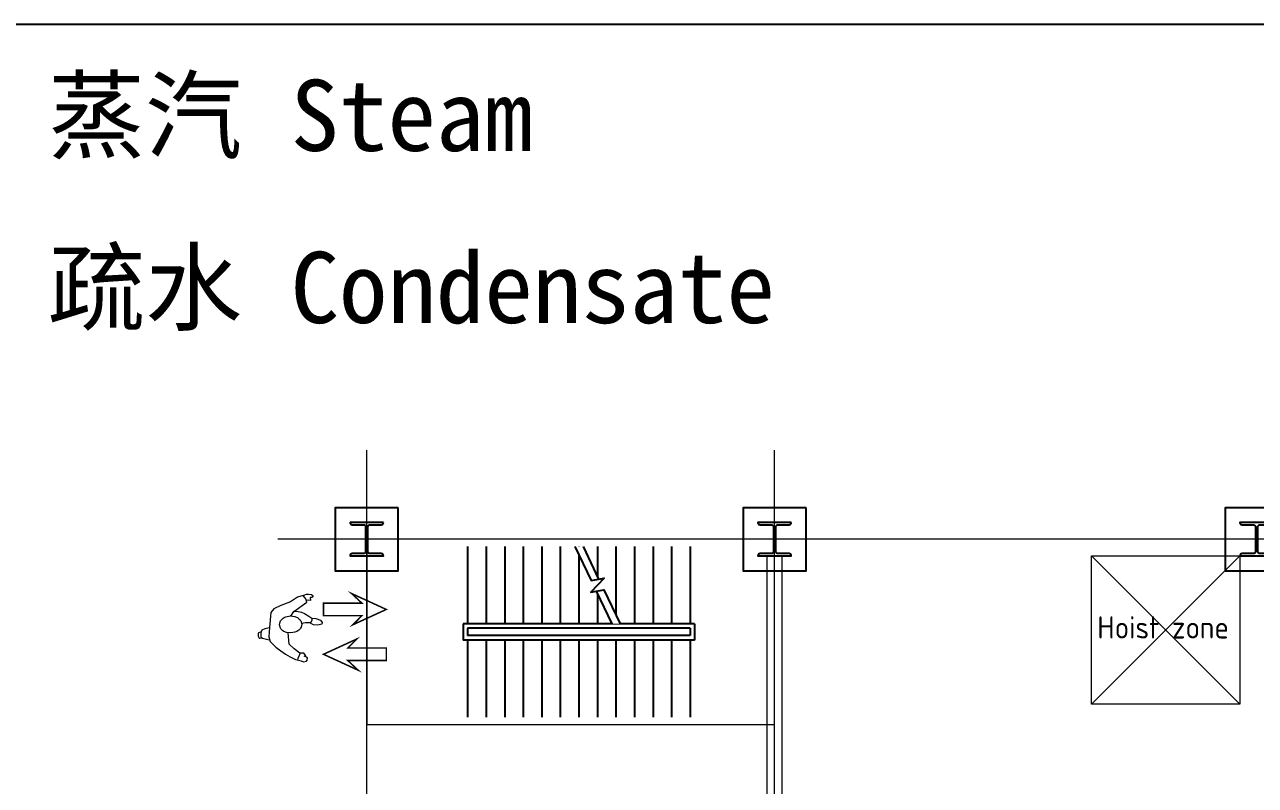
# Model space of a CAD drawing. Extents: x -681219 to -550379, y -242630 to -158199.
# Drawn here: x -671570 to -654972, y -207738 to -197475 of the extents above; entities that cross this region are included whole.
import ezdxf
from ezdxf.enums import TextEntityAlignment as Align
from ezdxf.lldxf.tags import DXFTag

# ---------------------------------------------------------------- set-up
doc = ezdxf.new("R2010")
doc.units = 0
doc.header["$LTSCALE"] = 1000
doc.layers.get('0').update_dxf_attribs({"linetype": 'CONTINUOUS'})
for name, color, linetype, lineweight in [('buyer', 6, 'CONTINUOUS', 0), ('famsun', 7, 'CONTINUOUS', 0), ('text1', 7, 'CONTINUOUS', 0), ('轴网_轴线', 1, 'CENTER2', 0)]:
    doc.layers.add(name, color=color, linetype=linetype, lineweight=lineweight)
doc.layers.add('GY_Bj_Hatch', color=9, linetype='CONTINUOUS')
doc.layers.add('GY_Zx', color=7, linetype='CONTINUOUS')
doc.styles.add('ISOCP', font='isocp.shx', dxfattribs={"bigfont": 'gbcbig.shx'})
tags = doc.linetypes.add('CENTER2', pattern=[28.575, 19.05, -3.175, 3.175, -3.175]).pattern_tags.tags
tags[10:11] = [DXFTag(74, 4), DXFTag(75, 0), DXFTag(340, '0'), DXFTag(46, 0.0), DXFTag(50, 0.0), DXFTag(44, 0.0), DXFTag(45, 0.0)]
tags[8:9] = [DXFTag(74, 4), DXFTag(75, 0), DXFTag(340, '0'), DXFTag(46, 0.0), DXFTag(50, 0.0), DXFTag(44, 0.0), DXFTag(45, 0.0)]
tags[6:7] = [DXFTag(74, 4), DXFTag(75, 0), DXFTag(340, '0'), DXFTag(46, 0.0), DXFTag(50, 0.0), DXFTag(44, 0.0), DXFTag(45, 0.0)]
tags[4:5] = [DXFTag(74, 4), DXFTag(75, 0), DXFTag(340, '0'), DXFTag(46, 0.0), DXFTag(50, 0.0), DXFTag(44, 0.0), DXFTag(45, 0.0)]

# ---------------------------------------------------------------- blocks, each defined once
blk = doc.blocks.new('轴网FB0EDE194AE0F5E0')
at = {"layer": 'GY_Bj_Hatch', "color": 255}
for points in [[(30575, 22925), (31425, 22925), (31425, 22075), (30575, 22075)], [(37075, 22925), (37925, 22925), (37925, 22075), (37075, 22075)], [(42575, 22925), (43425, 22925), (43425, 22075), (42575, 22075)]]:
    blk.add_lwpolyline(points, close=True, dxfattribs=at)
for points in [[(30775, 22725), (31225, 22725, -0.414214), (31195, 22695), (31045, 22695, 0.414214), (31015, 22665), (31015, 22335, 0.414214), (31045, 22305), (31195, 22305, -0.414214), (31225, 22275), (30775, 22275, -0.414214), (30805, 22305), (30955, 22305, 0.414214), (30985, 22335), (30985, 22665, 0.414214), (30955, 22695), (30805, 22695, -0.414214)], [(37275, 22725), (37725, 22725, -0.414214), (37695, 22695), (37545, 22695, 0.414214), (37515, 22665), (37515, 22335, 0.414214), (37545, 22305), (37695, 22305, -0.414214), (37725, 22275), (37275, 22275, -0.414214), (37305, 22305), (37455, 22305, 0.414214), (37485, 22335), (37485, 22665, 0.414214), (37455, 22695), (37305, 22695, -0.414214)], [(42775, 22725), (43225, 22725, -0.414214), (43195, 22695), (43045, 22695, 0.414214), (43015, 22665), (43015, 22335, 0.414214), (43045, 22305), (43195, 22305, -0.414214), (43225, 22275), (42775, 22275, -0.414214), (42805, 22305), (42955, 22305, 0.414214), (42985, 22335), (42985, 22665, 0.414214), (42955, 22695), (42805, 22695, -0.414214)]]:
    blk.add_lwpolyline(points, format="xyb", close=True, dxfattribs=at)
at = {"layer": '轴网_轴线'}
for p, q in [((37500, -1200), (37500, 23700)), ((43000, -1200), (43000, 23700)), ((-1200, 22500), (44200, 22500))]:
    blk.add_line(p, q, dxfattribs=at)
blk = doc.blocks.new('lt_yt2023121014075000', base_point=(241246, 78))
at = {"layer": 'GY_Bj_Hatch', "color": 2}
for p, q in [((241246, 1578), (242286, 1578)), ((242286, 1638), (242506, 1638)), ((242286, 1638), (242286, -1482)), ((242346, 1578), (242446, 1578)), ((242346, 1578), (242346, -1422)), ((242446, 1578), (242446, -1422)), ((242506, 1638), (242506, -1482)), ((242506, 1578), (243546, 1578)), ((241246, 1328), (242286, 1328)), ((242506, 1328), (243546, 1328)), ((241246, 1078), (242286, 1078)), ((242506, 1078), (243546, 1078)), ((241246, 828), (242286, 828)), ((242506, 828), (243546, 828)), ((241246, 578), (242286, 578)), ((242506, 578), (243546, 578)), ((241246, 328), (242286, 328)), ((242506, 328), (243546, 328)), ((241246, 78), (242286, 78)), ((242506, 78), (243546, 78)), ((241246, -172), (242286, -172)), ((242506, -172), (243546, -172)), ((241246, -422), (242286, -422)), ((242506, -422), (243546, -422)), ((241246, -672), (242286, -672)), ((242506, -672), (243546, -672)), ((241246, -922), (242286, -922)), ((242506, -922), (243546, -922)), ((241246, -1172), (242286, -1172)), ((242506, -1172), (243546, -1172)), ((241246, -1422), (242286, -1422)), ((242286, -1482), (242506, -1482)), ((242346, -1422), (242446, -1422)), ((242506, -1422), (243546, -1422))]:
    blk.add_line(p, q, dxfattribs=at)
blk.add_wipeout([(242286, 522), (241246, 22), (241246, 134), (242286, 634)]).dxf.layer = 'GY_Bj_Hatch'
for points in [[(241246, 22), (241703, 242), (241670, 418), (241861, 238), (241828, 414), (242286, 634)], [(241847, 312), (242286, 522)], [(241246, 134), (241684, 345)]]:
    blk.add_lwpolyline(points, dxfattribs=at)
at = {"layer": 'GY_Zx'}
for points in [[(243076, -1982, 0, 0, 0), (243076, 2268, 0, 0, 0), (241716, 2268, 0, 0, 0), (241716, 893, 80, 0, 0), (241716, 643, 0, 0, 0)], [(241716, -1982, 0, 0, 0), (241716, 18, 80, 0, 0), (241716, 268, 0, 0, 0)]]:
    blk.add_lwpolyline(points, format="xyseb", dxfattribs=at)
at = {"layer": '轴网_轴线'}
blk.add_lwpolyline([(241146, -2782), (243646, -2782), (243646, 2718), (241146, 2718), (241146, -2782)], dxfattribs=at)
blk = doc.blocks.new('宠物食品标准A0')
at = {"color": 0}
blk.add_lwpolyline([(20, 821), (20, 10), (1179, 10), (1179, 821)], close=True, dxfattribs=at)
at = {"style": 'ISOCP', "flags": 8}
for tag, height, p in [('建设单位', 6, (1109, 98)), ('项目名称', 6, (1109, 82)), ('设计', 6, (894, 66)), ('审定', 6, (974, 66)), ('设计阶段', 6, (1164, 66)), ('图纸名称1', 10, (1059, 58)), ('制图', 6, (894, 50)), ('审核', 6, (974, 50)), ('图别', 6, (1164, 50)), ('图纸名称2', 10, (1059, 42)), ('校核', 6, (894, 34)), ('设计号', 6, (974, 34)), ('图号', 4, (1164, 34)), ('图纸名称3', 10, (1059, 26)), ('日期', 6, (894, 18)), ('比例', 6, (974, 18)), ('版本号', 6, (1164, 18))]:
    blk.add_attdef(tag, text='', height=height, dxfattribs=at).set_placement(p, align=Align.MIDDLE_CENTER)
blk = doc.blocks.new('A$C251330D2')
at = {"color": 0, "linetype": 'ByBlock'}
for points in [[(37, -145), (-3, -206), (-178, -332), (-167, -375), (-131, -422), (-54, -401), (41, -335), (171, -286), (267, -241), (305, -191), (324, 10), (333, 134), (315, 198), (239, 275), (171, 323), (109, 371), (44, 406), (-27, 441), (-66, 450), (-103, 458), (-133, 473), (-175, 462), (-184, 450), (-189, 425), (-180, 411), (-144, 395), (-164, 393), (-155, 379), (-140, 355), (-120, 357), (-87, 355), (-56, 429), (-52, 447)], [(-86, 358), (-7, 298), (58, 237), (75, 81)], [(325, 13), (389, 29), (426, 47), (441, 83), (440, 135), (418, 154), (349, 170), (322, 176)], [(436, 72), (452, 74), (473, 83), (476, 95), (479, 108), (477, 127), (468, 143), (456, 152), (436, 150), (426, 148)], [(-248, -117), (-300, -112), (-362, -91), (-387, -59), (-381, -34), (-325, -20), (-267, -28), (-221, -54)], [(-10, -211), (-63, -206), (-106, -196), (-149, -180), (-207, -141), (-248, -117), (-247, -85), (-228, -55), (-193, -51), (-160, -52), (-109, -43)], [(-132, -421), (-154, -431), (-176, -438), (-202, -440), (-242, -437), (-264, -418), (-245, -396), (-225, -394), (-229, -353), (-198, -360), (-172, -355)]]:
    blk.add_lwpolyline(points, dxfattribs=at)
blk.add_lwpolyline([(-110, -37), (-101, 6, -0.105761), (-69, 46, -0.08678), (-18, 75), (36, 84), (95, 77, -0.08678), (143, 55, -0.105761), (178, 17), (191, -25), (182, -68, -0.105761), (150, -108, -0.08678), (104, -135), (45, -146), (-15, -139, -0.08678), (-63, -117, -0.105761), (-98, -79)], format="xyb", close=True, dxfattribs=at)
blk = doc.blocks.new('*U118')
at = {"color": 4, "linetype": 'ByBlock'}
blk.add_blockref('A$C251330D2', (0, 0), dxfattribs=at)

msp = doc.modelspace()

# ---------------------------------------------------------------- linework, layer by layer
at = {"layer": 'famsun'}
for p, q in [((-661355.4609, -211691.6983), (-661355.4609, -204641.6983)), ((-657180.4609, -206641.6983), (-655180.4609, -204641.6983)), ((-655180.4609, -206641.6983), (-657180.4609, -204641.6983))]:
    msp.add_line(p, q, dxfattribs=at)
msp.add_lwpolyline([(-655180.4609, -206641.6983), (-657180.4609, -206641.6983), (-657180.4609, -204641.6983), (-655180.4609, -204641.6983)], close=True, dxfattribs=at)

# ---------------------------------------------------------------- block references
at = {"layer": 'buyer', "rotation": 180}
msp.add_blockref('*U118', (-667942.6456, -205597.7654), dxfattribs=at)
at = {"layer": 'famsun', "xscale": -1}
msp.add_blockref('轴网FB0EDE194AE0F5E0', (-623955.4609, -226916.6983), dxfattribs=at)

# ---------------------------------------------------------------- texts
at = {"color": 1, "linetype": 'Continuous', "insert": (-671254.4816, -199293.5642), "char_height": 960, "attachment_point": 7}
msp.add_mtext('{\\fSimSun|b0|i0|c134|p2;蒸汽 Steam}', dxfattribs=at)
at = {"color": 6, "linetype": 'Continuous', "insert": (-671254.4816, -201606.3187), "char_height": 960, "attachment_point": 7}
msp.add_mtext('{\\fSimSun|b0|i0|c134|p2;疏水 Condensate}', dxfattribs=at)
at = {"layer": 'text1', "ltscale": 20, "insert": (-655328.9902, -205756.2414), "char_height": 300, "attachment_point": 9, "style": 'ISOCP'}
msp.add_mtext_dynamic_manual_height_columns('Hoist zone', width=16722.717465, gutter_width=355537.5, heights=[0], dxfattribs=at)

# ---------------------------------------------------------------- next in the draw order: block references
at = {"layer": 'GY_Bj_Hatch', "rotation": 270}
msp.add_blockref('lt_yt2023121014075000', (-664095.4609, -204516.6983), dxfattribs=at)

# ---------------------------------------------------------------- next in the draw order: linework, layer by layer
at = {"layer": 'famsun'}
msp.add_line((-661555.4609, -211691.6983), (-661555.4609, -204641.6983), dxfattribs=at)
at = {"layer": 'famsun', "const_width": 20}
for points in [[(-666692.4133, -205364.1768), (-667160.9366, -205149.0457), (-667020.4254, -205280.2669), (-667539.438, -205280.2669), (-667539.438, -205448.0867), (-667020.4254, -205448.0867), (-667143.2735, -205571.1976), (-666692.4133, -205364.1768)], [(-667539.438, -205969.2198), (-667070.9147, -206184.3509), (-667211.4259, -206053.1297), (-666692.4133, -206053.1297), (-666692.4133, -205885.3099), (-667211.4259, -205885.3099), (-667088.5778, -205762.199), (-667539.438, -205969.2198)]]:
    msp.add_lwpolyline(points, dxfattribs=at)

# ---------------------------------------------------------------- next in the draw order: block references
at = {"xscale": 55, "yscale": 55, "zscale": 55}
msp.add_blockref('宠物食品标准A0', (-681219.1158, -242629.5392), dxfattribs=at)

doc.saveas('drawing.dxf')
